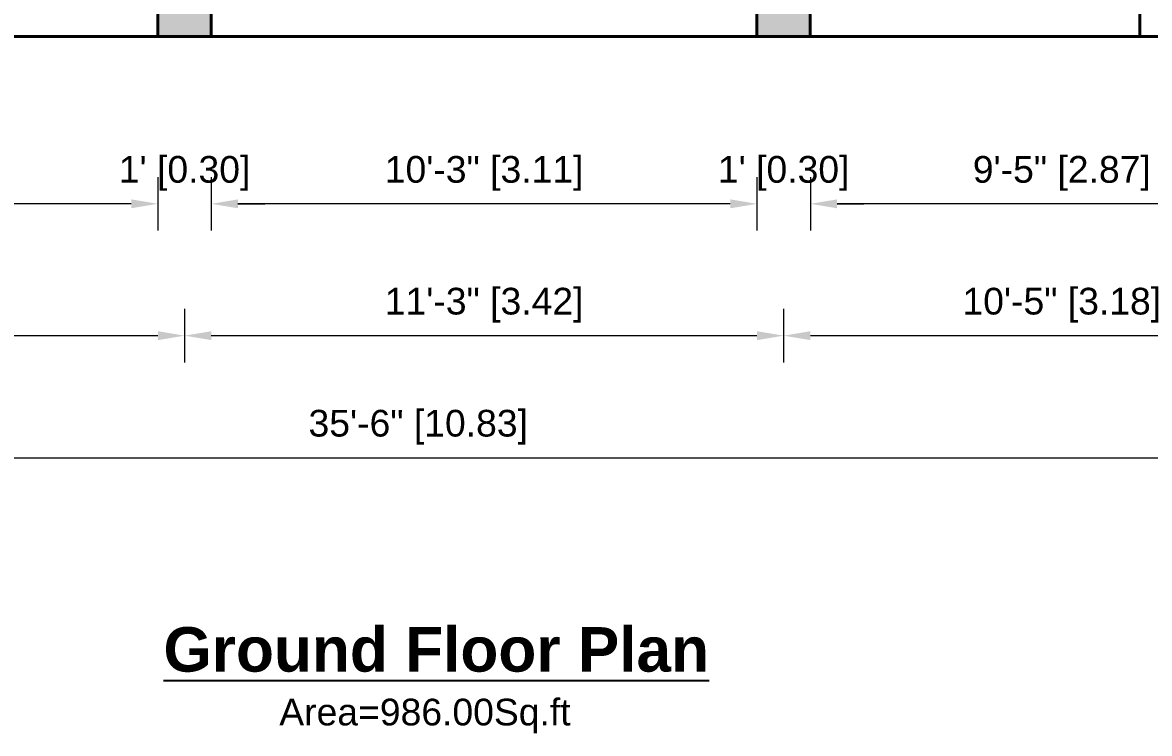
# Model space of a CAD drawing. Header units: feet. Extents: x 28652 to 66086, y -6769 to -640.
# Drawn here: x 43902.9 to 44156.2, y -1665.5 to -1505.8 of the extents above; entities that cross this region are included whole.
import ezdxf

# ---------------------------------------------------------------- set-up
doc = ezdxf.new("R2010")
doc.units = ezdxf.units.FT
doc.header["$LTSCALE"] = 50
doc.header["$MEASUREMENT"] = 0
doc.header["$PDMODE"] = 34
for name, color, linetype, lineweight in [('COLUMN', 145, 'Continuous', 40), ('DIMENSION', 142, 'Continuous', 13), ('wall', 6, 'Continuous', 40)]:
    doc.layers.add(name, color=color, linetype=linetype, lineweight=lineweight)
doc.layers.add('Hatch', color=30, linetype='Continuous')
doc.layers.add('Text', color=7, linetype='Continuous')
doc.styles.add('1@1000', font='arial.ttf', dxfattribs={"height": 60})
doc.styles.add('dimension', font='arial.ttf')
doc.dimstyles.new('1@100', dxfattribs={"dimscale": 0.1, "dimtxt": 60, "dimasz": 60, "dimexe": 60, "dimexo": 0, "dimgap": 30, "dimtad": 1, "dimdec": 0, "dimzin": 0, "dimdsep": 46, "dimlunit": 4, "dimtxsty": 'dimension', "dimcen": 0, "dimclrd": 256, "dimclre": 256, "dimclrt": 256, "dimadec": 0, "dimazin": 0, "dimtfac": 1, "dimtdec": 0, "dimtix": 1, "dimtofl": 0, "dimtmove": 0, "dimatfit": 3, "dimfxl": 60, "dimfxlon": 1, "dimtfillclr": 256, "dimtolj": 1, "dimtzin": 0, "dimlwd": -1, "dimlwe": -1, "dimarcsym": 0})

# ---------------------------------------------------------------- blocks, each defined once
blk = doc.blocks.new('column')
at = {"layer": 'Hatch'}
h = blk.add_hatch(color=256, dxfattribs=at)
h.dxf.hatch_style = 1
h.paths.add_polyline_path([(5267.64, 489.18), (5279.64, 489.18), (5279.64, 501.18), (5267.64, 501.18)])
at = {"layer": 'COLUMN'}
blk.add_lwpolyline([(5267.64, 501.18), (5279.64, 501.18), (5279.64, 489.18), (5267.64, 489.18)], close=True, dxfattribs=at)
blk = doc.blocks.new('*D169')
at = {"layer": 'Defpoints', "color": 0, "transparency": 16777216}
for p in [(44079.98, -1508.94), (44192.98, -1508.94), (44079.98, -1546.51)]:
    blk.add_point(p, dxfattribs=at)
at = {"layer": 'DIMENSION', "transparency": 16777216}
for p, q in [((44079.98, -1540.51), (44079.98, -1552.51)), ((44192.98, -1540.51), (44192.98, -1552.51)), ((44186.98, -1546.51), (44085.98, -1546.51))]:
    blk.add_line(p, q, dxfattribs=at)
for points in [[(44085.98, -1545.51), (44085.98, -1547.51), (44079.98, -1546.51)], [(44186.98, -1545.51), (44186.98, -1547.51), (44192.98, -1546.51)]]:
    blk.add_solid(points, dxfattribs=at)
at = {"layer": 'DIMENSION', "transparency": 16777216, "insert": (44136.48, -1539.67), "char_height": 6, "attachment_point": 5, "style": 'dimension'}
blk.add_mtext('\\A1;9\'-5" [2.87]', dxfattribs=at)
blk = doc.blocks.new('*D170')
at = {"layer": 'Defpoints', "color": 0, "transparency": 16777216}
for p in [(44067.98, -1508.94), (44079.98, -1508.94), (44067.98, -1546.51)]:
    blk.add_point(p, dxfattribs=at)
at = {"layer": 'DIMENSION', "transparency": 16777216}
for p, q in [((44067.98, -1540.51), (44067.98, -1552.51)), ((44079.98, -1540.51), (44079.98, -1552.51)), ((44061.98, -1546.51), (44055.98, -1546.51)), ((44085.98, -1546.51), (44091.98, -1546.51))]:
    blk.add_line(p, q, dxfattribs=at)
for points in [[(44061.98, -1545.51), (44061.98, -1547.51), (44067.98, -1546.51)], [(44085.98, -1545.51), (44085.98, -1547.51), (44079.98, -1546.51)]]:
    blk.add_solid(points, dxfattribs=at)
at = {"layer": 'DIMENSION', "transparency": 16777216, "insert": (44073.98, -1539.67), "char_height": 6, "attachment_point": 5, "style": 'dimension'}
blk.add_mtext("\\A1;1' [0.30]", dxfattribs=at)
blk = doc.blocks.new('*D171')
at = {"layer": 'Defpoints', "color": 0, "transparency": 16777216}
for p in [(43945.36, -1508.94), (44067.98, -1508.94), (43945.36, -1546.51)]:
    blk.add_point(p, dxfattribs=at)
at = {"layer": 'DIMENSION', "transparency": 16777216}
for p, q in [((43945.36, -1540.51), (43945.36, -1552.51)), ((44067.98, -1540.51), (44067.98, -1552.51)), ((44061.98, -1546.51), (43951.36, -1546.51))]:
    blk.add_line(p, q, dxfattribs=at)
for points in [[(43951.36, -1545.51), (43951.36, -1547.51), (43945.36, -1546.51)], [(44061.98, -1545.51), (44061.98, -1547.51), (44067.98, -1546.51)]]:
    blk.add_solid(points, dxfattribs=at)
at = {"layer": 'DIMENSION', "transparency": 16777216, "insert": (44006.67, -1539.67), "char_height": 6, "attachment_point": 5, "style": 'dimension'}
blk.add_mtext('\\A1;10\'-3" [3.11]', dxfattribs=at)
blk = doc.blocks.new('*D172')
at = {"layer": 'Defpoints', "color": 0, "transparency": 16777216}
for p in [(43933.36, -1508.94), (43945.36, -1508.94), (43933.36, -1546.51)]:
    blk.add_point(p, dxfattribs=at)
at = {"layer": 'DIMENSION', "transparency": 16777216}
for p, q in [((43933.36, -1540.51), (43933.36, -1552.51)), ((43945.36, -1540.51), (43945.36, -1552.51)), ((43927.36, -1546.51), (43921.36, -1546.51)), ((43951.36, -1546.51), (43957.36, -1546.51))]:
    blk.add_line(p, q, dxfattribs=at)
for points in [[(43927.36, -1545.51), (43927.36, -1547.51), (43933.36, -1546.51)], [(43951.36, -1545.51), (43951.36, -1547.51), (43945.36, -1546.51)]]:
    blk.add_solid(points, dxfattribs=at)
at = {"layer": 'DIMENSION', "transparency": 16777216, "insert": (43939.36, -1539.67), "char_height": 6, "attachment_point": 5, "style": 'dimension'}
blk.add_mtext("\\A1;1' [0.30]", dxfattribs=at)
blk = doc.blocks.new('*D173')
at = {"layer": 'Defpoints', "color": 0, "transparency": 16777216}
for p in [(43790.74, -1508.94), (43933.36, -1508.94), (43790.74, -1546.51)]:
    blk.add_point(p, dxfattribs=at)
at = {"layer": 'DIMENSION', "transparency": 16777216}
for p, q in [((43790.74, -1540.51), (43790.74, -1552.51)), ((43933.36, -1540.51), (43933.36, -1552.51)), ((43927.36, -1546.51), (43796.74, -1546.51))]:
    blk.add_line(p, q, dxfattribs=at)
for points in [[(43796.74, -1545.51), (43796.74, -1547.51), (43790.74, -1546.51)], [(43927.36, -1545.51), (43927.36, -1547.51), (43933.36, -1546.51)]]:
    blk.add_solid(points, dxfattribs=at)
at = {"layer": 'DIMENSION', "transparency": 16777216, "insert": (43862.05, -1539.67), "char_height": 6, "attachment_point": 5, "style": 'dimension'}
blk.add_mtext('\\A1;11\'-11" [3.62]', dxfattribs=at)
blk = doc.blocks.new('*D175')
at = {"layer": 'Defpoints', "color": 0, "transparency": 16777216}
for p in [(43784.74, -1508.94), (43939.36, -1508.94), (43939.36, -1576.14)]:
    blk.add_point(p, dxfattribs=at)
at = {"layer": 'DIMENSION', "transparency": 16777216}
for p, q in [((43784.74, -1570.14), (43784.74, -1582.14)), ((43939.36, -1570.14), (43939.36, -1582.14)), ((43790.74, -1576.14), (43933.36, -1576.14))]:
    blk.add_line(p, q, dxfattribs=at)
for points in [[(43790.74, -1575.14), (43790.74, -1577.14), (43784.74, -1576.14)], [(43933.36, -1575.14), (43933.36, -1577.14), (43939.36, -1576.14)]]:
    blk.add_solid(points, dxfattribs=at)
at = {"layer": 'DIMENSION', "transparency": 16777216, "insert": (43862.05, -1569.29), "char_height": 6, "attachment_point": 5, "style": 'dimension'}
blk.add_mtext('\\A1;12\'-11" [3.93]', dxfattribs=at)
blk = doc.blocks.new('*D176')
at = {"layer": 'Defpoints', "color": 0, "transparency": 16777216}
for p in [(43939.36, -1508.94), (44073.98, -1508.94), (44073.98, -1576.14)]:
    blk.add_point(p, dxfattribs=at)
at = {"layer": 'DIMENSION', "transparency": 16777216}
for p, q in [((43939.36, -1570.14), (43939.36, -1582.14)), ((44073.98, -1570.14), (44073.98, -1582.14)), ((43945.36, -1576.14), (44067.98, -1576.14))]:
    blk.add_line(p, q, dxfattribs=at)
for points in [[(43945.36, -1575.14), (43945.36, -1577.14), (43939.36, -1576.14)], [(44067.98, -1575.14), (44067.98, -1577.14), (44073.98, -1576.14)]]:
    blk.add_solid(points, dxfattribs=at)
at = {"layer": 'DIMENSION', "transparency": 16777216, "insert": (44006.67, -1569.29), "char_height": 6, "attachment_point": 5, "style": 'dimension'}
blk.add_mtext('\\A1;11\'-3" [3.42]', dxfattribs=at)
blk = doc.blocks.new('*D177')
at = {"layer": 'Defpoints', "color": 0, "transparency": 16777216}
for p in [(44073.98, -1508.94), (44198.98, -1508.94), (44198.98, -1576.14)]:
    blk.add_point(p, dxfattribs=at)
at = {"layer": 'DIMENSION', "transparency": 16777216}
for p, q in [((44073.98, -1570.14), (44073.98, -1582.14)), ((44198.98, -1570.14), (44198.98, -1582.14)), ((44079.98, -1576.14), (44192.98, -1576.14))]:
    blk.add_line(p, q, dxfattribs=at)
for points in [[(44079.98, -1575.14), (44079.98, -1577.14), (44073.98, -1576.14)], [(44192.98, -1575.14), (44192.98, -1577.14), (44198.98, -1576.14)]]:
    blk.add_solid(points, dxfattribs=at)
at = {"layer": 'DIMENSION', "transparency": 16777216, "insert": (44136.48, -1569.29), "char_height": 6, "attachment_point": 5, "style": 'dimension'}
blk.add_mtext('\\A1;10\'-5" [3.18]', dxfattribs=at)
blk = doc.blocks.new('*D53')
at = {"layer": 'Defpoints', "color": 0, "transparency": 16777216}
for p in [(43778.74, -1508.94), (44204.98, -1508.94), (44204.98, -1603.57)]:
    blk.add_point(p, dxfattribs=at)
at = {"layer": 'DIMENSION', "transparency": 16777216}
for p, q in [((43778.74, -1597.57), (43778.74, -1609.57)), ((44204.98, -1597.57), (44204.98, -1609.57)), ((43784.74, -1603.57), (44198.98, -1603.57))]:
    blk.add_line(p, q, dxfattribs=at)
for points in [[(43784.74, -1602.57), (43784.74, -1604.57), (43778.74, -1603.57)], [(44198.98, -1602.57), (44198.98, -1604.57), (44204.98, -1603.57)]]:
    blk.add_solid(points, dxfattribs=at)
at = {"layer": 'DIMENSION', "transparency": 16777216, "insert": (43991.86, -1596.72), "char_height": 6, "attachment_point": 5, "style": 'dimension'}
blk.add_mtext('\\A1;35\'-6" [10.83]', dxfattribs=at)

msp = doc.modelspace()

# ---------------------------------------------------------------- linework, layer by layer
at = {"layer": 'wall'}
for p, q in [((44153.98, -1396.41), (44153.98, -1508.94)), ((44204.98, -1508.94), (43778.74, -1508.94))]:
    msp.add_line(p, q, dxfattribs=at)

# ---------------------------------------------------------------- block references
for p in [(38665.72, -1998.12), (38800.33, -1998.12)]:
    msp.add_blockref('column', p)

# ---------------------------------------------------------------- texts
at = {"layer": 'Text', "attachment_point": 1, "style": '1@1000'}
for s, width, insert, char_height in [('{\\fArial|b1|i0|c0|p34;\\LGround Floor Plan}', 152.0107, (43934.61, -1641.65), 10), ('Area=986.00Sq.ft', 73.9895, (43960.64, -1657.73), 6)]:
    msp.add_mtext_dynamic_manual_height_columns(s, width=width, gutter_width=300, heights=[0], dxfattribs=dict(at, insert=insert, char_height=char_height))

# ---------------------------------------------------------------- dimensions: what is measured, and where the dimension line sits
at = {"layer": 'DIMENSION'}
for base, p1, p2, picture, middle in [((44204.98, -1603.57), (43778.74, -1508.94), (44204.98, -1508.94), '*D53', (43991.86, -1596.72)), ((43939.36, -1576.14), (43784.74, -1508.94), (43939.36, -1508.94), '*D175', (43862.05, -1569.29)), ((43790.74, -1546.51), (43933.36, -1508.94), (43790.74, -1508.94), '*D173', (43862.05, -1539.67)), ((43933.36, -1546.51), (43945.36, -1508.94), (43933.36, -1508.94), '*D172', (43939.36, -1539.67)), ((44073.98, -1576.14), (43939.36, -1508.94), (44073.98, -1508.94), '*D176', (44006.67, -1569.29)), ((43945.36, -1546.51), (44067.98, -1508.94), (43945.36, -1508.94), '*D171', (44006.67, -1539.67)), ((44067.98, -1546.51), (44079.98, -1508.94), (44067.98, -1508.94), '*D170', (44073.98, -1539.67)), ((44198.98, -1576.14), (44073.98, -1508.94), (44198.98, -1508.94), '*D177', (44136.48, -1569.29)), ((44079.98, -1546.51), (44192.98, -1508.94), (44079.98, -1508.94), '*D169', (44136.48, -1539.67))]:
    dim = msp.add_linear_dim(base=base, p1=p1, p2=p2, dimstyle='1@100', override={"dimtmove": 1}, dxfattribs=at)
    dim.commit()
    dim.dimension.update_dxf_attribs({"geometry": picture, "text_midpoint": middle})

doc.saveas('drawing.dxf')
